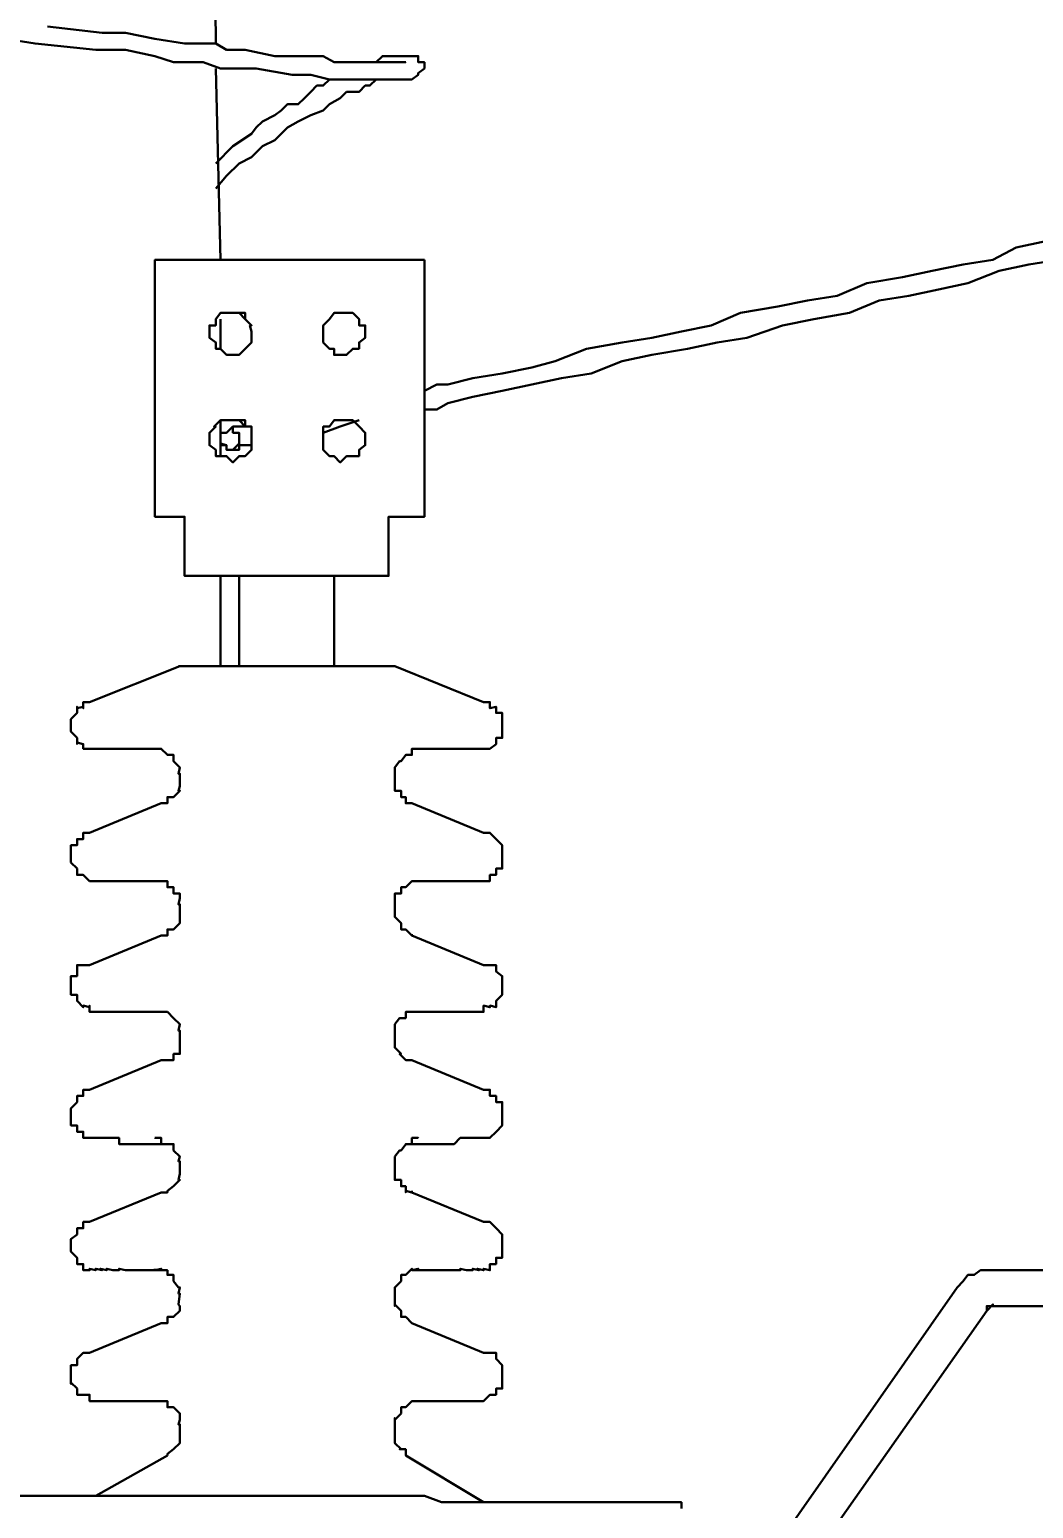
# Model space of a CAD drawing. Header units: metres. Extents: x 227 to 376, y 149 to 264.
# Drawn here: x 236.044 to 236.686, y 188.786 to 189.732 of the extents above; entities that cross this region are included whole.
import ezdxf

# ---------------------------------------------------------------- set-up
doc = ezdxf.new("R2010")
doc.units = ezdxf.units.M
doc.layers.get('Defpoints').update_dxf_attribs({"color": 1})
for name, color, linetype, lineweight in [('Cotas', 255, 'Continuous', 25), ('Equipos', 20, 'Continuous', 13), ('Poste', 252, 'Continuous', 25), ('Redes', 3, 'Continuous', 25), ('Trafo', 40, 'Continuous', 13)]:
    doc.layers.add(name, color=color, linetype=linetype, lineweight=lineweight)
doc.styles.add('0.3', font='', dxfattribs={"height": 0.3})
doc.styles.get("Standard").update_dxf_attribs({"font": '', "height": 0.1})
doc.styles.get('0.3').set_extended_font_data('@Arial Unicode MS')
doc.styles.get('Standard').set_extended_font_data('@Arial Unicode MS')
doc.dimstyles.get("Standard").update_dxf_attribs({"dimtxt": 0.1, "dimasz": 0.18, "dimexe": 0.18, "dimexo": 0.0625, "dimgap": 0.09, "dimtad": 0, "dimtih": 1, "dimtoh": 1, "dimzin": 0, "dimdsep": 46, "dimtxsty": 'Standard', "dimcen": 0.09, "dimclrd": 256, "dimclre": 256, "dimadec": 0, "dimazin": 0, "dimtfac": 1, "dimtofl": 0, "dimtmove": 0, "dimatfit": 3, "dimfxl": 1, "dimtolj": 1, "dimtzin": 0, "dimarcsym": 0})

# ---------------------------------------------------------------- blocks, each defined once
blk = doc.blocks.new('*D26')
at = {"layer": 'Cotas', "lineweight": -2, "ltscale": 2, "transparency": 16777216}
for p, q in [((237.32167, 189.52957), (237.32167, 191.91921)), ((242.04706, 186.23692), (242.04706, 191.91921)), ((237.50167, 191.73921), (239.0929, 191.73921)), ((241.86706, 191.73921), (240.27583, 191.73921))]:
    blk.add_line(p, q, dxfattribs=at)
at = {"layer": 'Cotas', "ltscale": 2, "transparency": 16777216}
for points in [[(237.50167, 191.76921), (237.50167, 191.70921), (237.32167, 191.73921)], [(241.86706, 191.76921), (241.86706, 191.70921), (242.04706, 191.73921)]]:
    blk.add_solid(points, dxfattribs=at)
at = {"layer": 'Defpoints', "color": 0, "ltscale": 2, "transparency": 16777216}
for p in [(237.32167, 191.73921), (237.32167, 189.46707), (242.04706, 186.17442)]:
    blk.add_point(p, dxfattribs=at)
at = {"layer": 'Cotas', "color": 0, "ltscale": 2, "transparency": 16777216, "insert": (239.68437, 191.73921), "char_height": 0.3, "width": 16.1145975, "attachment_point": 5, "style": '0.3'}
blk.add_mtext('\\A1;3.2 m', dxfattribs=at)

msp = doc.modelspace()

# ---------------------------------------------------------------- linework, layer by layer
at = {"layer": 'Equipos', "linetype": 'Continuous', "lineweight": 30}
for points in [[(236.66036, 188.93822), (236.65637, 188.93822), (236.65239, 188.93822), (236.6484, 188.93523), (236.64442, 188.93523), (236.64143, 188.93125), (236.63745, 188.92726)], [(237.03882, 188.93822), (236.66036, 188.93822), (236.66036, 188.93822)], [(236.66036, 188.91531), (237.03882, 188.91531), (237.03882, 188.93822)], [(236.63745, 188.92726), (236.46913, 188.68624), (236.46913, 188.50299), (236.49204, 188.50299), (236.49204, 188.67828), (236.65637, 188.91233)], [(236.65637, 188.91233), (236.49204, 188.67828), (236.49204, 188.67828)], [(236.66036, 188.91531), (236.66036, 188.91631), (236.65637, 188.91233), (236.65637, 188.91233)], [(236.65637, 188.91233), (236.65637, 188.91531), (236.66036, 188.91531), (236.66036, 188.91631)], [(236.96213, 188.91531), (236.66036, 188.91531), (236.66036, 188.91531)]]:
    msp.add_lwpolyline(points, dxfattribs=at)
at = {"layer": 'Poste', "linetype": 'Continuous', "lineweight": 30}
for points in [[(236.16337, 189.72303), (236.15541, 190.55266), (236.15541, 190.55266)], [(236.16636, 189.5846), (236.16337, 189.7071), (236.16337, 189.7071)]]:
    msp.add_lwpolyline(points, dxfattribs=at)
at = {"layer": 'Redes', "linetype": 'Continuous', "lineweight": 30}
for points in [[(236.05581, 189.73399), (236.09067, 189.73001), (236.10561, 189.73001), (236.12453, 189.72602), (236.14345, 189.72303), (236.15142, 189.72303), (236.16337, 189.72303), (236.17035, 189.71905), (236.1823, 189.71905), (236.20122, 189.71507), (236.21218, 189.71507), (236.22014, 189.71507), (236.23209, 189.71507), (236.23907, 189.71108), (236.25102, 189.71108), (236.25899, 189.71108), (236.26197, 189.71108), (236.26596, 189.71108), (236.26994, 189.71108), (236.26994, 189.71108), (236.27392, 189.71108), (236.27791, 189.71108), (236.27791, 189.71108), (236.28189, 189.71108), (236.2809, 189.71108), (236.28488, 189.71108), (236.28488, 189.71108), (236.28488, 189.71108)], [(236.02892, 189.72602), (236.04784, 189.72303), (236.08668, 189.71905), (236.10561, 189.71905), (236.12453, 189.71507), (236.13648, 189.71108), (236.14744, 189.71108), (236.15541, 189.71108), (236.16636, 189.7071), (236.18927, 189.7071), (236.21218, 189.70311), (236.22413, 189.70311), (236.23608, 189.70013), (236.24305, 189.70013), (236.255, 189.70013), (236.25899, 189.70013), (236.26197, 189.70013), (236.26596, 189.70013), (236.26994, 189.70013), (236.27392, 189.70013), (236.27791, 189.70013), (236.28189, 189.70013), (236.2809, 189.70013), (236.28488, 189.70013), (236.28886, 189.70013), (236.28886, 189.70013), (236.29285, 189.70311), (236.29285, 189.70411), (236.29285, 189.70411), (236.29683, 189.7071), (236.29683, 189.7071), (236.29683, 189.7071), (236.29683, 189.71108), (236.29285, 189.71108), (236.29285, 189.71108), (236.29285, 189.71507), (236.29285, 189.71507), (236.28886, 189.71507), (236.28886, 189.71507), (236.28488, 189.71507), (236.28488, 189.71507), (236.28189, 189.71507), (236.27791, 189.71507), (236.27392, 189.71507), (236.26994, 189.71507), (236.26596, 189.71108)], [(236.26596, 189.70013), (236.26197, 189.69614), (236.25899, 189.69614), (236.255, 189.69216), (236.24703, 189.69216), (236.24305, 189.68817), (236.23608, 189.68419), (236.23209, 189.68021), (236.22413, 189.67722), (236.21616, 189.67324), (236.20919, 189.66925), (236.20122, 189.66128), (236.19325, 189.6573), (236.18628, 189.65033), (236.17831, 189.64634), (236.17035, 189.63838), (236.16337, 189.63041)], [(236.23907, 189.70013), (236.23608, 189.70013), (236.23209, 189.69614), (236.22811, 189.69614), (236.22413, 189.69216), (236.22014, 189.68817), (236.21616, 189.68419), (236.20919, 189.68419), (236.2052, 189.68021), (236.20122, 189.67722), (236.19325, 189.67324), (236.18927, 189.66925), (236.18628, 189.66527), (236.17433, 189.6573), (236.16337, 189.64634)], [(236.29683, 189.50094), (236.3048, 189.50492), (236.31177, 189.50492), (236.32771, 189.5089), (236.34663, 189.51189), (236.36555, 189.51587), (236.38049, 189.51986), (236.40041, 189.52783), (236.42332, 189.53181), (236.44224, 189.5348), (236.46116, 189.53878), (236.48009, 189.54277), (236.49901, 189.55073), (236.52291, 189.55472), (236.54184, 189.5587), (236.56076, 189.56169), (236.57968, 189.56966), (236.60259, 189.57364), (236.62151, 189.57762), (236.64143, 189.58161), (236.66036, 189.5846), (236.67529, 189.59256), (236.69422, 189.59655)], [(236.29683, 189.48898), (236.3048, 189.48898), (236.31177, 189.49297), (236.32771, 189.49695), (236.34663, 189.50094), (236.36555, 189.50492), (236.38448, 189.5089), (236.4034, 189.51189), (236.42332, 189.51986), (236.44224, 189.52384), (236.46515, 189.52783), (236.48407, 189.53181), (236.50299, 189.5348), (236.5259, 189.54277), (236.54582, 189.54675), (236.56873, 189.55073), (236.58765, 189.5587), (236.60657, 189.56169), (236.6255, 189.56567), (236.64442, 189.56966), (236.66434, 189.57762), (236.68326, 189.58161), (236.70219, 189.5846)]]:
    msp.add_lwpolyline(points, dxfattribs=at)
at = {"layer": 'Trafo', "linetype": 'Continuous', "lineweight": 30}
for points in [[(236.29683, 189.5846), (236.29683, 189.42026), (236.29683, 189.42026), (236.27392, 189.42026), (236.27392, 189.38242), (236.27392, 189.38242), (236.14345, 189.38242), (236.14345, 189.38242), (236.14345, 189.42026), (236.12453, 189.42026), (236.12453, 189.42026), (236.12453, 189.5846)], [(236.16636, 189.47006), (236.16636, 189.47404), (236.17035, 189.47404), (236.17035, 189.47404), (236.17433, 189.47803), (236.17433, 189.47404), (236.17831, 189.47404), (236.17831, 189.47404), (236.17831, 189.47006), (236.17831, 189.46608), (236.17831, 189.46707), (236.17433, 189.46309), (236.17433, 189.46309), (236.17035, 189.46309), (236.17035, 189.46608), (236.16636, 189.46608)]]:
    msp.add_lwpolyline(points, close=True, dxfattribs=at)
for points in [[(236.15939, 189.53878), (236.15939, 189.54277), (236.16337, 189.54277), (236.16337, 189.54675), (236.16636, 189.55073), (236.17035, 189.55073), (236.17433, 189.55073), (236.17831, 189.55073), (236.1823, 189.55073), (236.1823, 189.54675), (236.18628, 189.54277), (236.18528, 189.54277), (236.18628, 189.53878), (236.18628, 189.5348), (236.18628, 189.53181), (236.1823, 189.52783), (236.1823, 189.52783), (236.17831, 189.52384), (236.17433, 189.52384), (236.17035, 189.52384), (236.16636, 189.52783), (236.16337, 189.52783), (236.16337, 189.53181), (236.15939, 189.5348), (236.15939, 189.53878), (236.15939, 189.54277), (236.16337, 189.54277), (236.16337, 189.54675), (236.16636, 189.55073), (236.17035, 189.55073), (236.17433, 189.55073), (236.17831, 189.55073), (236.17831, 189.55073), (236.1823, 189.54675), (236.18628, 189.54277), (236.18528, 189.54277), (236.18628, 189.53878)], [(236.16636, 189.52783), (236.16636, 189.54675), (236.16636, 189.54675)], [(236.23209, 189.53878), (236.23209, 189.54277), (236.23209, 189.54277), (236.23608, 189.54675), (236.23907, 189.55073), (236.23907, 189.55073), (236.24305, 189.55073), (236.24703, 189.55073), (236.25102, 189.55073), (236.255, 189.54675), (236.255, 189.54277), (236.25899, 189.54277), (236.25899, 189.53878), (236.25899, 189.5348), (236.255, 189.53181), (236.255, 189.52783), (236.25102, 189.52783), (236.24703, 189.52384), (236.24305, 189.52384), (236.23907, 189.52384), (236.23907, 189.52783), (236.23608, 189.52783), (236.23209, 189.53181), (236.23209, 189.5348), (236.23209, 189.53878), (236.23209, 189.54277), (236.23209, 189.54277), (236.23608, 189.54675), (236.23907, 189.55073), (236.23907, 189.55073), (236.24305, 189.55073), (236.24703, 189.55073), (236.25102, 189.55073), (236.255, 189.54675), (236.255, 189.54277), (236.25899, 189.54277), (236.25899, 189.53878)], [(236.15939, 189.47006), (236.15939, 189.47404), (236.16337, 189.47803), (236.16238, 189.47803), (236.16636, 189.48201), (236.17035, 189.48201), (236.17433, 189.48201), (236.17831, 189.48201), (236.1823, 189.48201), (236.1823, 189.47803), (236.18628, 189.47803), (236.18628, 189.47404), (236.18628, 189.47006), (236.18628, 189.46608), (236.18628, 189.46309), (236.1823, 189.45911), (236.1823, 189.45911), (236.17831, 189.45911), (236.17433, 189.45512), (236.17035, 189.45911), (236.16636, 189.45911), (236.16337, 189.45911), (236.16337, 189.46309), (236.15939, 189.46608), (236.15939, 189.47006), (236.15939, 189.47404), (236.16337, 189.47803), (236.16238, 189.47803), (236.16636, 189.48201), (236.17035, 189.48201), (236.17433, 189.48201), (236.17831, 189.48201), (236.17831, 189.48201), (236.1823, 189.47803), (236.18628, 189.47803), (236.18628, 189.47404), (236.18628, 189.47006)], [(236.16636, 189.45911), (236.16636, 189.48201), (236.16636, 189.48201)], [(236.17433, 189.47803), (236.17433, 189.47803), (236.17831, 189.47803), (236.1823, 189.47803), (236.18628, 189.47803)], [(236.23209, 189.47006), (236.23209, 189.47404), (236.23209, 189.47803), (236.23608, 189.47803), (236.23907, 189.48201), (236.23907, 189.48201), (236.24305, 189.48201), (236.24703, 189.48201), (236.25102, 189.48201), (236.255, 189.47803), (236.255, 189.47803), (236.25899, 189.47404), (236.25899, 189.47006), (236.25899, 189.46608), (236.255, 189.46309), (236.255, 189.45911), (236.25102, 189.45911), (236.24703, 189.45911), (236.24305, 189.45512), (236.23907, 189.45911), (236.23907, 189.45911), (236.23608, 189.45911), (236.23209, 189.46309), (236.23209, 189.46608), (236.23209, 189.47006), (236.23209, 189.47404), (236.23209, 189.47803), (236.23608, 189.47803), (236.23907, 189.48201), (236.23907, 189.48201), (236.24305, 189.48201), (236.24703, 189.48201), (236.25102, 189.48201), (236.255, 189.47803), (236.255, 189.47803), (236.25899, 189.47404), (236.25899, 189.47006)], [(236.23209, 189.47404), (236.24305, 189.47803), (236.255, 189.48201)], [(236.17035, 189.47404), (236.17035, 189.47404), (236.17035, 189.47404), (236.17035, 189.47404), (236.16636, 189.47404), (236.16636, 189.47404), (236.16636, 189.47006), (236.16636, 189.47006), (236.16636, 189.47006), (236.16636, 189.46608), (236.16636, 189.46707), (236.16636, 189.46707), (236.17035, 189.46608), (236.17035, 189.46309), (236.17035, 189.46309), (236.17035, 189.46309), (236.17433, 189.46309), (236.17433, 189.46309), (236.17433, 189.46309), (236.17831, 189.46309), (236.17831, 189.46608), (236.1823, 189.46608), (236.18628, 189.46608)], [(236.17831, 189.46608), (236.17831, 189.46707), (236.17831, 189.46707), (236.17831, 189.46707), (236.17831, 189.46707), (236.17831, 189.46707), (236.17831, 189.46707), (236.17831, 189.47006), (236.17831, 189.47006), (236.17831, 189.47404), (236.17831, 189.47404), (236.17433, 189.47404), (236.17433, 189.47404), (236.17433, 189.47404), (236.17433, 189.47404), (236.17433, 189.47404), (236.17433, 189.47404), (236.17433, 189.47404)], [(236.17831, 189.46608), (236.17831, 189.46707), (236.17831, 189.46707)], [(236.14345, 189.42026), (236.12453, 189.42026), (236.12453, 189.42026)], [(236.29683, 189.42026), (236.27392, 189.42026), (236.27392, 189.42026)], [(236.19325, 189.38242), (236.14345, 189.38242), (236.14345, 189.38242)], [(236.16636, 189.32465), (236.16636, 189.38242), (236.16636, 189.38242)], [(236.23907, 189.38242), (236.23907, 189.38242), (236.23907, 189.38242), (236.23608, 189.38242), (236.23209, 189.38242), (236.22811, 189.38242), (236.22413, 189.38242), (236.22014, 189.38242), (236.21218, 189.38242), (236.20919, 189.38242), (236.2052, 189.38242), (236.19724, 189.38242), (236.19325, 189.38242), (236.18927, 189.38242), (236.18628, 189.38242), (236.1823, 189.38242), (236.1823, 189.38242), (236.17831, 189.38242), (236.17831, 189.38242)], [(236.17831, 189.38242), (236.17831, 189.32465), (236.17831, 189.32465)], [(236.27392, 189.38242), (236.22413, 189.38242), (236.22413, 189.38242)], [(236.23907, 189.38242), (236.23907, 189.32465), (236.23907, 189.32465)], [(236.14047, 189.32465), (236.0827, 189.30174), (236.0827, 189.30174)], [(236.27791, 189.32465), (236.27791, 189.32465), (236.27392, 189.32465), (236.27392, 189.32465), (236.26994, 189.32465), (236.26596, 189.32465), (236.25899, 189.32465), (236.255, 189.32465), (236.24703, 189.32465), (236.23907, 189.32465), (236.23209, 189.32465), (236.22413, 189.32465), (236.21616, 189.32465), (236.20919, 189.32465), (236.20122, 189.32465), (236.19325, 189.32465), (236.18628, 189.32465), (236.17831, 189.32465), (236.17035, 189.32465), (236.16337, 189.32465), (236.15939, 189.32465), (236.15541, 189.32465), (236.14744, 189.32465), (236.14744, 189.32465), (236.14345, 189.32465), (236.14047, 189.32465), (236.13947, 189.32465)], [(236.27791, 189.32465), (236.33468, 189.30174), (236.33468, 189.30174)], [(236.0827, 189.30174), (236.0827, 189.30174), (236.07872, 189.30174), (236.07872, 189.29776), (236.07872, 189.29876), (236.07473, 189.29776), (236.07473, 189.29876), (236.07473, 189.29477), (236.07473, 189.29477), (236.07075, 189.29079), (236.07075, 189.29079), (236.07075, 189.2868), (236.07075, 189.28282), (236.07075, 189.28282), (236.07473, 189.27884), (236.07473, 189.27884), (236.07473, 189.27485), (236.07473, 189.27585), (236.07872, 189.27485), (236.07872, 189.27187), (236.07872, 189.27187), (236.0827, 189.27187), (236.0827, 189.27187), (236.0827, 189.27187), (236.0827, 189.27187), (236.08668, 189.27187), (236.08668, 189.27187), (236.09067, 189.27187), (236.08967, 189.27187), (236.09366, 189.27187), (236.09366, 189.27187), (236.09764, 189.27187), (236.10162, 189.27187), (236.10162, 189.27187), (236.10561, 189.27187), (236.10959, 189.27187), (236.11656, 189.27187), (236.12055, 189.27187), (236.12453, 189.27187), (236.12851, 189.27187)], [(236.28886, 189.27187), (236.29285, 189.27187), (236.30082, 189.27187), (236.3048, 189.27187), (236.30779, 189.27187), (236.31177, 189.27187), (236.31575, 189.27187), (236.31974, 189.27187), (236.31974, 189.27187), (236.32372, 189.27187), (236.32771, 189.27187), (236.32771, 189.27187), (236.33169, 189.27187), (236.33069, 189.27187), (236.33468, 189.27187), (236.33468, 189.27187), (236.33468, 189.27187), (236.33468, 189.27187), (236.33866, 189.27187), (236.33866, 189.27187), (236.33866, 189.27187), (236.34265, 189.27485), (236.34265, 189.27585), (236.34265, 189.27585), (236.34265, 189.27884), (236.34663, 189.27884), (236.34663, 189.28282), (236.34663, 189.28282), (236.34663, 189.2868), (236.34663, 189.29079), (236.34663, 189.29079), (236.34663, 189.29477), (236.34265, 189.29477), (236.34265, 189.29776), (236.34265, 189.29876), (236.34265, 189.29876), (236.33866, 189.29776), (236.33866, 189.30174), (236.33866, 189.30174), (236.33468, 189.30174)], [(236.12851, 189.23701), (236.1325, 189.23701), (236.1325, 189.23701), (236.1325, 189.24099), (236.13648, 189.24099), (236.13648, 189.24099), (236.14047, 189.24497), (236.13947, 189.24497), (236.14047, 189.24796), (236.14047, 189.25195), (236.14047, 189.25593), (236.13947, 189.25593), (236.14047, 189.25991), (236.13648, 189.2639), (236.13648, 189.2639), (236.13648, 189.26788), (236.1325, 189.26788), (236.1325, 189.26788), (236.1325, 189.26788), (236.12851, 189.27187), (236.12851, 189.27187), (236.12851, 189.27187), (236.12851, 189.27187), (236.12453, 189.27187), (236.12453, 189.27187), (236.12453, 189.27187)], [(236.29285, 189.27187), (236.29285, 189.27187), (236.29285, 189.27187), (236.29285, 189.27187), (236.28886, 189.27187), (236.28886, 189.27187), (236.28886, 189.27187), (236.28886, 189.26788), (236.28488, 189.26788), (236.28488, 189.26788), (236.28488, 189.26788), (236.28189, 189.2639), (236.2809, 189.2639), (236.27791, 189.25991), (236.27791, 189.25593), (236.27791, 189.25593), (236.27791, 189.25195), (236.27791, 189.25195), (236.27791, 189.24796), (236.27791, 189.24497), (236.28189, 189.24497), (236.28189, 189.24099), (236.28488, 189.24099), (236.28488, 189.24099), (236.28488, 189.23701), (236.28886, 189.23701), (236.28886, 189.23701)], [(236.12851, 189.23701), (236.0827, 189.21808), (236.0827, 189.21808)], [(236.28886, 189.23701), (236.33468, 189.21808), (236.33468, 189.21808)], [(236.0827, 189.21808), (236.0827, 189.21808), (236.07872, 189.21808), (236.07872, 189.21808), (236.07872, 189.2141), (236.07473, 189.2141), (236.07473, 189.2141), (236.07473, 189.2141), (236.07473, 189.21012), (236.07075, 189.21012), (236.07075, 189.20613), (236.07075, 189.20215), (236.07075, 189.20314), (236.07075, 189.19916), (236.07473, 189.19518), (236.07473, 189.19518), (236.07473, 189.19518), (236.07473, 189.19119), (236.07872, 189.19119), (236.07872, 189.19119), (236.07872, 189.19119), (236.0827, 189.18721), (236.0827, 189.18721), (236.0827, 189.18721), (236.0827, 189.18721), (236.08668, 189.18721), (236.08668, 189.18721), (236.09067, 189.18721), (236.08967, 189.18721), (236.09366, 189.18721), (236.09366, 189.18721), (236.09764, 189.18721), (236.10162, 189.18721), (236.10162, 189.18721), (236.10561, 189.18721), (236.10959, 189.18721), (236.11656, 189.18721), (236.12055, 189.18721), (236.12453, 189.18721), (236.12851, 189.18721)], [(236.28886, 189.18721), (236.29285, 189.18721), (236.30082, 189.18721), (236.3048, 189.18721), (236.30779, 189.18721), (236.31177, 189.18721), (236.31575, 189.18721), (236.31974, 189.18721), (236.31974, 189.18721), (236.32372, 189.18721), (236.32771, 189.18721), (236.32771, 189.18721), (236.33169, 189.18721), (236.33069, 189.18721), (236.33468, 189.18721), (236.33468, 189.18721), (236.33468, 189.18721), (236.33468, 189.18721), (236.33866, 189.18721), (236.33866, 189.19119), (236.33866, 189.19119), (236.34265, 189.19119), (236.34265, 189.19119), (236.34265, 189.19518), (236.34265, 189.19518), (236.34663, 189.19518), (236.34663, 189.19916), (236.34663, 189.20215), (236.34663, 189.20314), (236.34663, 189.20613), (236.34663, 189.21012), (236.34663, 189.21012), (236.34265, 189.2141), (236.34265, 189.2141), (236.34265, 189.2141), (236.34265, 189.2141), (236.33866, 189.21808), (236.33866, 189.21808), (236.33866, 189.21808), (236.33468, 189.21808)], [(236.12851, 189.15235), (236.1325, 189.15235), (236.1325, 189.15633), (236.1325, 189.15633), (236.13648, 189.15633), (236.13648, 189.15633), (236.14047, 189.16032), (236.14047, 189.1643), (236.14047, 189.16829), (236.14047, 189.17227), (236.13947, 189.17227), (236.14047, 189.17625), (236.14047, 189.17924), (236.13648, 189.17924), (236.13648, 189.18323), (236.13648, 189.18323), (236.1325, 189.18323), (236.1325, 189.18323), (236.1325, 189.18721), (236.12851, 189.18721), (236.12851, 189.18721), (236.12851, 189.18721), (236.12851, 189.18721), (236.12453, 189.18721), (236.12453, 189.18721), (236.12453, 189.18721)], [(236.29285, 189.18721), (236.29285, 189.18721), (236.29285, 189.18721), (236.29285, 189.18721), (236.28886, 189.18721), (236.28886, 189.18721), (236.28886, 189.18721), (236.28886, 189.18721), (236.28488, 189.18323), (236.28488, 189.18323), (236.28488, 189.18323), (236.28189, 189.18323), (236.28189, 189.17924), (236.27791, 189.17924), (236.27791, 189.17625), (236.27791, 189.17227), (236.27791, 189.17227), (236.27791, 189.16829), (236.27791, 189.16829), (236.27791, 189.1643), (236.28189, 189.16032), (236.28189, 189.15633), (236.28488, 189.15633), (236.28488, 189.15633), (236.28488, 189.15633), (236.28886, 189.15235), (236.28886, 189.15335)], [(236.12851, 189.15235), (236.0827, 189.13343), (236.0827, 189.13343)], [(236.28886, 189.15235), (236.33468, 189.13343), (236.33468, 189.13343)], [(236.0827, 189.13343), (236.0827, 189.13343), (236.07872, 189.13343), (236.07872, 189.13343), (236.07872, 189.13343), (236.07473, 189.13343), (236.07473, 189.12944), (236.07473, 189.13044), (236.07473, 189.12646), (236.07075, 189.12646), (236.07075, 189.12247), (236.07075, 189.12247), (236.07075, 189.11849), (236.07075, 189.1145), (236.07473, 189.1145), (236.07473, 189.11052), (236.07473, 189.11052), (236.07473, 189.11052), (236.07872, 189.10654), (236.07872, 189.10753), (236.07872, 189.10753), (236.0827, 189.10654), (236.0827, 189.10753), (236.0827, 189.10753), (236.0827, 189.10355), (236.08668, 189.10355), (236.08668, 189.10355), (236.09067, 189.10355), (236.08967, 189.10355), (236.09366, 189.10355), (236.09366, 189.10355), (236.09764, 189.10355), (236.10162, 189.10355), (236.10162, 189.10355), (236.10561, 189.10355), (236.10959, 189.10355), (236.11656, 189.10355), (236.12055, 189.10355), (236.12453, 189.10355), (236.12851, 189.10355)], [(236.28886, 189.10355), (236.29285, 189.10355), (236.30082, 189.10355), (236.3048, 189.10355), (236.30779, 189.10355), (236.31177, 189.10355), (236.31575, 189.10355), (236.31974, 189.10355), (236.31974, 189.10355), (236.32372, 189.10355), (236.32771, 189.10355), (236.32771, 189.10355), (236.33169, 189.10355), (236.33069, 189.10355), (236.33468, 189.10355), (236.33468, 189.10355), (236.33468, 189.10654), (236.33468, 189.10753), (236.33866, 189.10654), (236.33866, 189.10753), (236.33866, 189.10753), (236.34265, 189.10654), (236.34265, 189.11052), (236.34265, 189.11052), (236.34265, 189.11052), (236.34663, 189.1145), (236.34663, 189.1145), (236.34663, 189.11849), (236.34663, 189.12247), (236.34663, 189.12247), (236.34663, 189.12646), (236.34663, 189.12646), (236.34265, 189.12944), (236.34265, 189.13044), (236.34265, 189.13343), (236.34265, 189.13343), (236.33866, 189.13343), (236.33866, 189.13343), (236.33866, 189.13343), (236.33468, 189.13343)], [(236.12851, 189.07267), (236.1325, 189.07267), (236.1325, 189.07267), (236.1325, 189.07267), (236.13648, 189.07267), (236.13648, 189.07666), (236.14047, 189.07666), (236.14047, 189.08064), (236.14047, 189.08363), (236.14047, 189.08761), (236.14047, 189.0916), (236.13947, 189.0916), (236.14047, 189.09558), (236.13648, 189.09957), (236.13648, 189.09957), (236.13648, 189.09957), (236.1325, 189.10355), (236.1325, 189.10355), (236.1325, 189.10355), (236.12851, 189.10355), (236.12851, 189.10355), (236.12851, 189.10355), (236.12851, 189.10355), (236.12453, 189.10355), (236.12453, 189.10355), (236.12453, 189.10355)], [(236.29285, 189.10355), (236.29285, 189.10355), (236.29285, 189.10355), (236.29285, 189.10355), (236.28886, 189.10355), (236.28886, 189.10355), (236.28886, 189.10355), (236.28886, 189.10355), (236.28488, 189.10355), (236.28488, 189.10355), (236.28488, 189.09957), (236.28189, 189.09957), (236.2809, 189.09957), (236.27791, 189.09558), (236.27791, 189.0916), (236.27791, 189.0916), (236.27791, 189.08761), (236.27791, 189.08363), (236.27791, 189.08463), (236.27791, 189.08064), (236.28189, 189.07666), (236.2809, 189.07666), (236.28488, 189.07267), (236.28488, 189.07267), (236.28488, 189.07267), (236.28886, 189.07267), (236.28886, 189.07267)], [(236.12851, 189.07267), (236.0827, 189.05375), (236.0827, 189.05375)], [(236.28886, 189.07267), (236.33468, 189.05375), (236.33468, 189.05375)], [(236.0827, 189.05375), (236.0827, 189.05375), (236.07872, 189.05375), (236.07872, 189.04977), (236.07872, 189.04977), (236.07473, 189.04977), (236.07473, 189.04977), (236.07473, 189.04578), (236.07473, 189.04578), (236.07075, 189.0418), (236.07075, 189.0418), (236.07075, 189.03782), (236.07075, 189.03383), (236.07075, 189.03084), (236.07473, 189.03084), (236.07473, 189.02686), (236.07473, 189.02686), (236.07473, 189.02686), (236.07872, 189.02686), (236.07872, 189.02288), (236.07872, 189.02288), (236.0827, 189.02288), (236.0827, 189.02288), (236.0827, 189.02288), (236.0827, 189.02288), (236.08668, 189.02288), (236.08668, 189.02288), (236.09067, 189.02288), (236.08967, 189.02288), (236.09366, 189.02288), (236.09366, 189.02288), (236.09764, 189.02288), (236.10162, 189.02288), (236.10162, 189.01889), (236.10561, 189.01889), (236.10959, 189.01889), (236.11656, 189.01889), (236.12055, 189.01889), (236.12453, 189.01889), (236.12851, 189.01889)], [(236.28886, 189.01889), (236.29285, 189.01889), (236.30082, 189.01889), (236.3048, 189.01889), (236.30779, 189.01889), (236.31177, 189.01889), (236.31575, 189.01889), (236.31974, 189.02288), (236.31974, 189.02288), (236.32372, 189.02288), (236.32771, 189.02288), (236.32771, 189.02288), (236.33169, 189.02288), (236.33069, 189.02288), (236.33468, 189.02288), (236.33468, 189.02288), (236.33468, 189.02288), (236.33468, 189.02288), (236.33866, 189.02288), (236.33866, 189.02288), (236.33866, 189.02288), (236.34265, 189.02686), (236.34265, 189.02686), (236.34265, 189.02686), (236.34265, 189.02686), (236.34663, 189.03084), (236.34663, 189.03084), (236.34663, 189.03383), (236.34663, 189.03782), (236.34663, 189.0418), (236.34663, 189.0418), (236.34663, 189.04578), (236.34265, 189.04578), (236.34265, 189.04977), (236.34265, 189.04977), (236.34265, 189.04977), (236.33866, 189.04977), (236.33866, 189.05375), (236.33866, 189.05375), (236.33468, 189.05375)], [(236.12851, 188.98802), (236.1325, 188.98802), (236.1325, 188.98901), (236.1325, 188.98901), (236.13648, 188.992), (236.13648, 188.992), (236.14047, 188.99599), (236.13947, 188.99599), (236.14047, 188.99997), (236.14047, 189.00395), (236.14047, 189.00794), (236.13947, 189.00794), (236.14047, 189.01093), (236.13648, 189.01491), (236.13648, 189.01491), (236.13648, 189.01889), (236.1325, 189.01889), (236.1325, 189.01889), (236.1325, 189.01889), (236.12851, 189.01889), (236.12851, 189.01889), (236.12851, 189.02288), (236.12851, 189.02288), (236.12453, 189.02288), (236.12453, 189.02288), (236.12453, 189.02288)], [(236.29285, 189.02288), (236.29285, 189.02288), (236.29285, 189.02288), (236.29285, 189.02288), (236.28886, 189.02288), (236.28886, 189.01889), (236.28886, 189.01889), (236.28886, 189.01889), (236.28488, 189.01889), (236.28488, 189.01889), (236.28488, 189.01889), (236.28189, 189.01491), (236.2809, 189.01491), (236.27791, 189.01093), (236.27791, 189.00794), (236.27791, 189.00794), (236.27791, 189.00395), (236.27791, 189.00395), (236.27791, 188.99997), (236.27791, 188.99599), (236.28189, 188.99599), (236.28189, 188.992), (236.28488, 188.992), (236.28488, 188.98802), (236.28488, 188.98901), (236.28886, 188.98802), (236.28886, 188.98901)], [(236.12851, 188.98802), (236.0827, 188.9691), (236.0827, 188.9691)], [(236.28886, 188.98802), (236.33468, 188.9691), (236.33468, 188.9691)], [(236.0827, 188.9691), (236.0827, 188.9691), (236.07872, 188.9691), (236.07872, 188.9691), (236.07872, 188.96511), (236.07473, 188.96511), (236.07473, 188.96511), (236.07473, 188.96511), (236.07473, 188.96113), (236.07075, 188.95814), (236.07075, 188.95814), (236.07075, 188.95416), (236.07075, 188.95017), (236.07075, 188.95017), (236.07473, 188.94619), (236.07473, 188.94619), (236.07473, 188.9422), (236.07473, 188.9422), (236.07872, 188.9422), (236.07872, 188.9422), (236.07872, 188.93822), (236.0827, 188.93822), (236.0827, 188.93922), (236.0827, 188.93922), (236.0827, 188.93922), (236.08668, 188.93822), (236.08668, 188.93922), (236.09067, 188.93822), (236.08967, 188.93922), (236.09366, 188.93822), (236.09366, 188.93922), (236.09764, 188.93822), (236.10162, 188.93822), (236.10162, 188.93922), (236.10561, 188.93822), (236.10959, 188.93822), (236.11656, 188.93822), (236.12055, 188.93822), (236.12453, 188.93822), (236.12851, 188.93822)], [(236.28886, 188.93822), (236.29285, 188.93822), (236.30082, 188.93822), (236.3048, 188.93822), (236.30779, 188.93822), (236.31177, 188.93822), (236.31575, 188.93822), (236.31974, 188.93822), (236.31974, 188.93922), (236.32372, 188.93822), (236.32771, 188.93822), (236.32771, 188.93922), (236.33169, 188.93822), (236.33069, 188.93922), (236.33468, 188.93822), (236.33468, 188.93922), (236.33468, 188.93922), (236.33468, 188.93922), (236.33866, 188.93822), (236.33866, 188.93922), (236.33866, 188.9422), (236.34265, 188.9422), (236.34265, 188.9422), (236.34265, 188.9422), (236.34265, 188.94619), (236.34663, 188.94619), (236.34663, 188.95017), (236.34663, 188.95017), (236.34663, 188.95416), (236.34663, 188.95814), (236.34663, 188.95814), (236.34663, 188.96113), (236.34265, 188.96511), (236.34265, 188.96511), (236.34265, 188.96511), (236.34265, 188.96511), (236.33866, 188.9691), (236.33866, 188.9691), (236.33866, 188.9691), (236.33468, 188.9691)], [(236.12851, 188.90436), (236.1325, 188.90436), (236.1325, 188.90834), (236.1325, 188.90834), (236.13648, 188.90834), (236.13648, 188.90834), (236.14047, 188.91233), (236.14047, 188.91531), (236.13947, 188.91631), (236.14047, 188.92328), (236.13947, 188.92328), (236.14047, 188.92726), (236.13947, 188.92726), (236.13648, 188.93125), (236.13648, 188.93523), (236.13648, 188.93523), (236.1325, 188.93523), (236.1325, 188.93523), (236.1325, 188.93822), (236.12851, 188.93822), (236.12851, 188.93922), (236.12851, 188.93922), (236.12851, 188.93922), (236.12453, 188.93822), (236.12453, 188.93922), (236.12453, 188.93922)], [(236.29285, 188.93822), (236.29285, 188.93922), (236.29285, 188.93922), (236.29285, 188.93922), (236.28886, 188.93822), (236.28886, 188.93922), (236.28886, 188.93922), (236.28886, 188.93922), (236.28488, 188.93523), (236.28488, 188.93523), (236.28488, 188.93523), (236.28189, 188.93523), (236.28189, 188.93125), (236.27791, 188.92726), (236.27791, 188.92726), (236.27791, 188.92328), (236.27791, 188.92328), (236.27791, 188.9193), (236.27791, 188.91531), (236.27791, 188.91631), (236.28189, 188.91233), (236.28189, 188.90834), (236.28488, 188.90834), (236.28488, 188.90834), (236.28488, 188.90834), (236.28886, 188.90436), (236.28886, 188.90436)], [(236.12851, 188.90436), (236.0827, 188.88543), (236.0827, 188.88543)], [(236.28886, 188.90436), (236.33468, 188.88543), (236.33468, 188.88543)], [(236.0827, 188.88543), (236.07872, 188.88543), (236.07872, 188.88543), (236.07872, 188.88543), (236.07473, 188.88145), (236.07473, 188.88145), (236.07473, 188.87747), (236.07075, 188.87747), (236.07075, 188.87348), (236.07075, 188.87348), (236.07075, 188.8695), (236.07075, 188.86552), (236.07075, 188.86651), (236.07473, 188.86253), (236.07473, 188.86253), (236.07473, 188.85854), (236.07872, 188.85854), (236.07872, 188.85854), (236.07872, 188.85854), (236.0827, 188.85854), (236.0827, 188.85456), (236.0827, 188.85456), (236.0827, 188.85456), (236.08668, 188.85456), (236.08668, 188.85456), (236.09067, 188.85456), (236.08967, 188.85456), (236.09366, 188.85456), (236.09366, 188.85456), (236.09764, 188.85456), (236.10162, 188.85456), (236.10162, 188.85456), (236.10561, 188.85456), (236.10959, 188.85456), (236.11358, 188.85456), (236.11656, 188.85456), (236.12453, 188.85456), (236.12851, 188.85456)], [(236.28886, 188.85456), (236.29683, 188.85456), (236.30082, 188.85456), (236.3048, 188.85456), (236.30779, 188.85456), (236.31177, 188.85456), (236.31575, 188.85456), (236.31974, 188.85456), (236.31974, 188.85456), (236.32372, 188.85456), (236.32771, 188.85456), (236.32771, 188.85456), (236.33169, 188.85456), (236.33069, 188.85456), (236.33468, 188.85456), (236.33468, 188.85456), (236.33468, 188.85456), (236.33468, 188.85456), (236.33866, 188.85854), (236.33866, 188.85854), (236.33866, 188.85854), (236.34265, 188.85854), (236.34265, 188.85854), (236.34265, 188.86253), (236.34663, 188.86253), (236.34663, 188.86552), (236.34663, 188.86651), (236.34663, 188.8695), (236.34663, 188.87348), (236.34663, 188.87348), (236.34663, 188.87747), (236.34663, 188.87747), (236.34265, 188.88145), (236.34265, 188.88145), (236.34265, 188.88543), (236.33866, 188.88543), (236.33866, 188.88543), (236.33468, 188.88543)], [(236.1325, 188.8197), (236.1325, 188.8207), (236.13648, 188.82369), (236.13648, 188.82369), (236.13648, 188.82369), (236.14047, 188.82767), (236.14047, 188.83165), (236.14047, 188.83564), (236.14047, 188.83962), (236.13947, 188.83962), (236.14047, 188.84261), (236.14047, 188.84659), (236.13648, 188.85058), (236.13648, 188.85058), (236.1325, 188.85058), (236.1325, 188.85058), (236.1325, 188.85456), (236.12851, 188.85456), (236.12851, 188.85456), (236.12851, 188.85456), (236.12453, 188.85456), (236.12453, 188.85456), (236.12453, 188.85456), (236.12453, 188.85456), (236.12453, 188.85456)], [(236.29285, 188.85456), (236.29285, 188.85456), (236.29285, 188.85456), (236.29285, 188.85456), (236.29285, 188.85456), (236.29285, 188.85456), (236.28886, 188.85456), (236.28886, 188.85456), (236.28886, 188.85456), (236.28488, 188.85058), (236.28488, 188.85058), (236.28488, 188.85058), (236.28189, 188.85058), (236.28189, 188.84659), (236.27791, 188.84261), (236.27791, 188.8436), (236.27791, 188.83962), (236.27791, 188.83564), (236.27791, 188.83165), (236.27791, 188.82767), (236.28189, 188.82369), (236.2809, 188.82369), (236.28488, 188.82369), (236.28488, 188.8197), (236.28488, 188.8207)], [(236.1325, 188.8197), (236.08668, 188.79381), (236.08668, 188.79381)], [(236.28488, 188.8197), (236.33468, 188.78982), (236.33468, 188.78982)], [(236.03689, 188.79381), (236.04784, 188.79381), (236.06378, 188.79381), (236.07473, 188.79381), (236.08668, 188.79381), (236.09764, 188.79381), (236.11358, 188.79381), (236.12453, 188.79381), (236.13648, 188.79381), (236.14744, 188.79381), (236.15939, 188.79381), (236.17035, 188.79381), (236.1823, 188.79381), (236.19325, 188.79381), (236.2052, 188.79381), (236.21616, 188.79381), (236.22811, 188.79381), (236.23608, 188.79381), (236.24703, 188.79381), (236.25899, 188.79381), (236.26994, 188.79381), (236.27791, 188.79381), (236.28886, 188.79381), (236.29683, 188.79381), (236.30779, 188.78982), (236.31575, 188.78982), (236.32372, 188.78982), (236.33468, 188.78982), (236.34265, 188.78982), (236.35061, 188.78982), (236.35758, 188.78982), (236.36555, 188.78982), (236.37352, 188.78982), (236.38049, 188.78982), (236.38448, 188.78982), (236.39244, 188.78982), (236.40041, 188.78982), (236.4034, 188.78982), (236.41137, 188.78982), (236.41535, 188.78982), (236.42332, 188.78982), (236.4273, 188.78982), (236.43029, 188.78982), (236.43427, 188.78982), (236.43826, 188.78982), (236.44224, 188.78982), (236.44622, 188.78982), (236.45021, 188.78982), (236.44921, 188.78982), (236.4532, 188.78982), (236.45718, 188.78982), (236.45718, 188.78982), (236.45718, 188.78982), (236.46116, 188.78982), (236.46116, 188.78584)]]:
    msp.add_lwpolyline(points, dxfattribs=at)

# ---------------------------------------------------------------- dimensions: what is measured, and where the dimension line sits
at = {"layer": 'Cotas', "ltscale": 2}
dim = msp.add_linear_dim(base=(237.32167, 191.73921), p1=(242.04706, 186.17442), p2=(237.32167, 189.46707), text='3.2 m', dimstyle='Standard', override={"dimtxsty": '0.3'}, dxfattribs=at)
dim.commit()
dim.dimension.update_dxf_attribs({"geometry": '*D26', "text_midpoint": (239.68437, 191.73921)})

doc.saveas('drawing.dxf')
